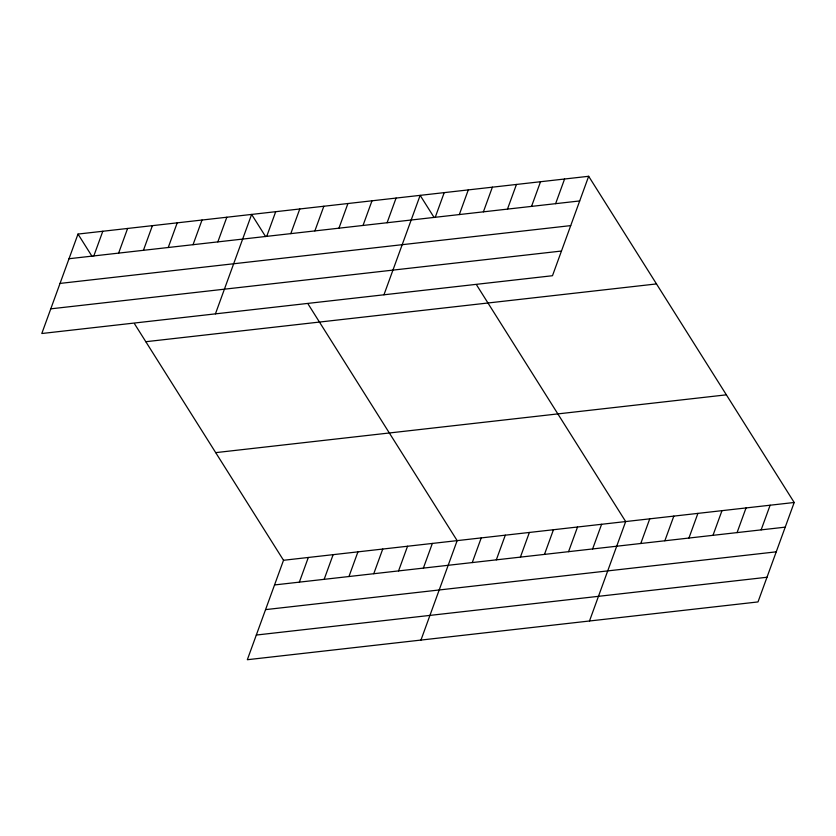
<?xml version="1.0" encoding="UTF-8"?>
<svg xmlns="http://www.w3.org/2000/svg" width="836" height="836" viewBox="0 0 836 836"><rect width="100%" height="100%" fill="white"/><g stroke="black" fill="none" stroke-linecap="round" stroke-linejoin="round"><path stroke-width="1.25" d="M77.999 234.07L41.8 333.512L552.481 275.723L588.669 176.281L77.999 234.07L91.96 256.234M93.82 255.931L102.797 231.258M118.628 253.12L127.605 228.458M143.426 250.309L152.413 225.647M168.235 247.508L177.211 222.836M193.043 244.697L202.019 220.035M217.841 241.897L226.817 217.224M215.427 313.866L251.626 214.424L265.587 236.578M266.726 236.358L275.702 211.696M290.792 233.641L299.779 208.969M314.869 230.914L323.845 206.241M338.946 228.186L347.922 203.524M363.023 225.459L371.999 200.797M387.099 222.742L396.076 198.069M134.512 323.772L283.519 560.277L247.331 659.719L758.001 601.93L794.2 502.488L588.669 176.281M383.954 294.795L420.153 195.352L434.114 217.506M299.351 582.138L308.327 557.466M435.242 217.287L444.219 192.625M324.159 579.327L333.136 554.665M459.319 214.57L468.296 189.897M348.957 576.527L357.933 551.854M483.396 211.842L492.373 187.17M373.765 573.715L382.742 549.053M507.473 209.115L516.449 184.453M398.563 570.915L407.55 546.242M531.539 206.387L540.526 181.725M555.616 203.671L564.593 178.998M423.371 568.104L432.348 543.431M420.957 640.073L457.156 540.631L308.15 304.126M472.246 562.576L481.233 537.903M496.323 559.848L505.299 535.176M520.4 557.121L529.376 532.459M544.476 554.393L553.453 529.731M568.553 551.676L577.53 527.004M592.62 548.949L601.606 524.287M589.485 621.002L625.673 521.559L476.666 285.055M640.773 543.505L649.75 518.832M664.85 540.777L673.826 516.105M688.927 538.05L697.903 513.388M712.993 535.322L721.98 510.66M737.07 532.605L746.046 507.933M761.147 529.878L770.123 505.216M69.022 258.732L579.693 200.943M60.035 283.414L570.716 225.615M50.777 308.839L561.458 251.04M145.819 341.715L656.5 283.926M215.698 452.631L726.38 394.832M283.519 560.277L794.2 502.488M274.542 584.949L785.223 527.15M265.566 609.622L776.236 551.833M256.307 635.047L766.988 577.258"/></g></svg>
